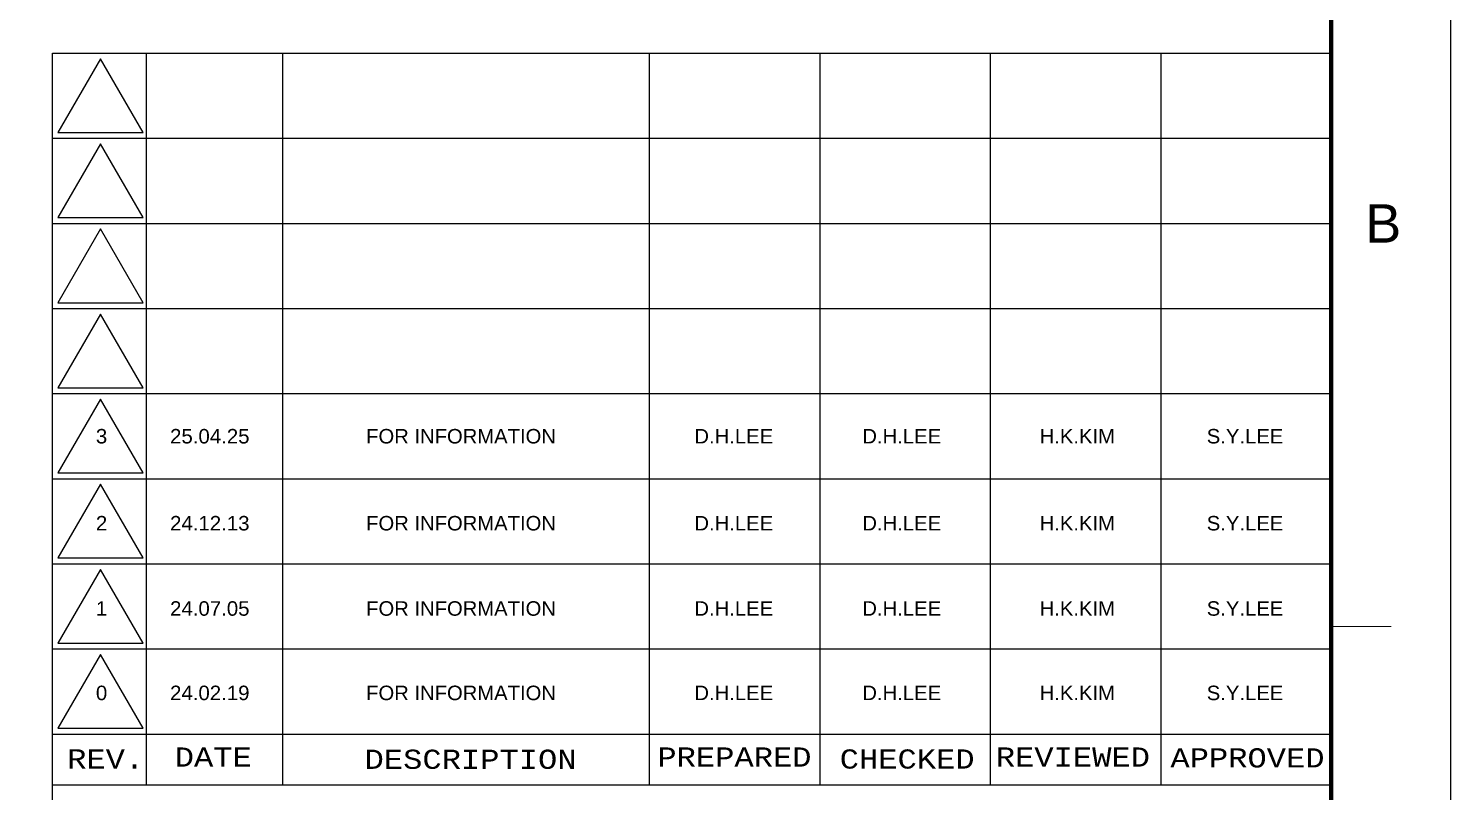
# Model space of a CAD drawing. Header units: inches. Extents: x 0 to 841, y 0 to 594.
# Drawn here: x 674.2 to 841, y 89 to 178.5 of the extents above; entities that cross this region are included whole.
import ezdxf
from ezdxf.enums import TextEntityAlignment as Align

# ---------------------------------------------------------------- set-up
doc = ezdxf.new("R2010")
doc.units = ezdxf.units.IN
doc.header["$MEASUREMENT"] = 0
doc.layers.add('BG Border', color=7, linetype='Continuous')
doc.layers.add('FRAME', color=7, linetype='Continuous')
doc.styles.add('Arial', font='arial.ttf')
doc.styles.add('Courier New', font='cour.ttf')

msp = doc.modelspace()

# ---------------------------------------------------------------- linework, layer by layer
at = {"layer": 'BG Border', "color": 7, "linetype": 'Continuous', "lineweight": 25}
for p, q in [((841, 594), (841, 0)), ((677, 14), (677, 175.57)), ((677, 175.57), (827, 175.57)), ((688, 175.57), (688, 89.74)), ((704, 175.57), (704, 89.74)), ((747, 175.57), (747, 89.74)), ((767, 175.57), (767, 89.74)), ((787, 175.57), (787, 89.74)), ((807, 175.57), (807, 89.74)), ((682.65, 174.91), (677.65, 166.27)), ((687.64, 166.27), (682.65, 174.91)), ((677, 165.59), (827, 165.59)), ((677.65, 166.27), (687.64, 166.27)), ((682.65, 164.93), (677.65, 156.29)), ((687.64, 156.29), (682.65, 164.93)), ((677, 155.61), (827, 155.61)), ((677.65, 156.29), (687.64, 156.29)), ((682.65, 154.95), (677.65, 146.31)), ((687.64, 146.31), (682.65, 154.95)), ((677, 145.63), (827, 145.63)), ((677.65, 146.31), (687.64, 146.31)), ((682.65, 144.97), (677.65, 136.33)), ((687.64, 136.33), (682.65, 144.97)), ((677, 135.65), (827, 135.65)), ((677.65, 136.33), (687.64, 136.33)), ((682.65, 134.99), (677.65, 126.35)), ((687.64, 126.35), (682.65, 134.99)), ((677, 125.67), (827, 125.67)), ((677.65, 126.35), (687.64, 126.35)), ((682.65, 125.01), (677.65, 116.37)), ((687.64, 116.37), (682.65, 125.01)), ((677, 115.69), (827, 115.69)), ((677.65, 116.37), (687.64, 116.37)), ((682.65, 115.03), (677.65, 106.39)), ((687.64, 106.39), (682.65, 115.03)), ((677, 105.71), (827, 105.71)), ((677.65, 106.39), (687.64, 106.39)), ((682.65, 105.05), (677.65, 96.41)), ((687.64, 96.41), (682.65, 105.05)), ((677, 95.73), (827, 95.73)), ((677.65, 96.41), (687.64, 96.41)), ((827, 89.74), (677, 89.74))]:
    msp.add_line(p, q, dxfattribs=at)
at = {"layer": 'BG Border', "color": 3, "linetype": 'Continuous', "lineweight": 120}
msp.add_line((827, 580), (827, 14), dxfattribs=at)
at = {"layer": 'BG Border', "color": 7, "linetype": 'Continuous', "lineweight": 13}
msp.add_line((834.02, 108.33), (827, 108.33), dxfattribs=at)
at = {"layer": 'BG Border', "color": 3, "linetype": 'Continuous', "lineweight": 120}
msp.add_lwpolyline([(827, 580), (35, 580), (35, 14), (827, 14)], close=True, dxfattribs=at)

# ---------------------------------------------------------------- texts
at = {"layer": 'BG Border', "color": 3, "style": 'Arial', "width": 1.004063}
msp.add_text('B', height=4.5, dxfattribs=at).set_placement((831.01, 155.6), align=Align.MIDDLE_LEFT)
at = {"layer": 'BG Border', "color": 7, "style": 'Courier New', "width": 1.002506}
for s, p in [('REV.', (683.25, 92.81)), ('DATE', (695.87, 93.03)), ('DESCRIPTION', (726.05, 92.77)), ('PREPARED', (757, 93.03)), ('CHECKED', (777.26, 92.8)), ('REVIEWED', (796.7, 93.03)), ('APPROVED', (817.18, 92.93))]:
    msp.add_text(s, height=2.25, dxfattribs=at).set_placement(p, align=Align.MIDDLE)
at = {"layer": 'FRAME', "color": 2, "style": 'Arial'}
for s, width, p in [('3', 1.008516, (682.1, 129.8)), ('25.04.25', 1.008516, (690.8, 129.8)), ('FOR INFORMATION', 0.998471, (713.8, 129.8)), ('D.H.LEE', 1.000881, (752.3, 129.8)), ('D.H.LEE', 1.000881, (772, 129.8)), ('H.K.KIM', 0.999741, (792.8, 129.8)), ('S.Y.LEE', 1.001253, (812.4, 129.8)), ('2', 1.008516, (682.1, 119.6)), ('24.12.13', 1.008516, (690.8, 119.6)), ('FOR INFORMATION', 0.998471, (713.8, 119.6)), ('D.H.LEE', 1.000881, (752.3, 119.6)), ('D.H.LEE', 1.000881, (772, 119.6)), ('H.K.KIM', 0.999741, (792.8, 119.6)), ('S.Y.LEE', 1.001253, (812.4, 119.6)), ('1', 1.008516, (682.1, 109.6)), ('24.07.05', 1.008516, (690.8, 109.6)), ('FOR INFORMATION', 0.998471, (713.8, 109.6)), ('D.H.LEE', 1.000881, (752.3, 109.6)), ('D.H.LEE', 1.000881, (772, 109.6)), ('H.K.KIM', 0.999741, (792.8, 109.6)), ('S.Y.LEE', 1.001253, (812.4, 109.6)), ('0', 1.008516, (682.1, 99.7)), ('24.02.19', 1.008516, (690.8, 99.7)), ('FOR INFORMATION', 0.998471, (713.8, 99.7)), ('D.H.LEE', 1.000881, (752.3, 99.7)), ('D.H.LEE', 1.000881, (772, 99.7)), ('H.K.KIM', 0.999741, (792.8, 99.7)), ('S.Y.LEE', 1.001253, (812.4, 99.7))]:
    msp.add_text(s, height=1.7, dxfattribs=dict(at, width=width)).set_placement(p)

doc.saveas('drawing.dxf')
